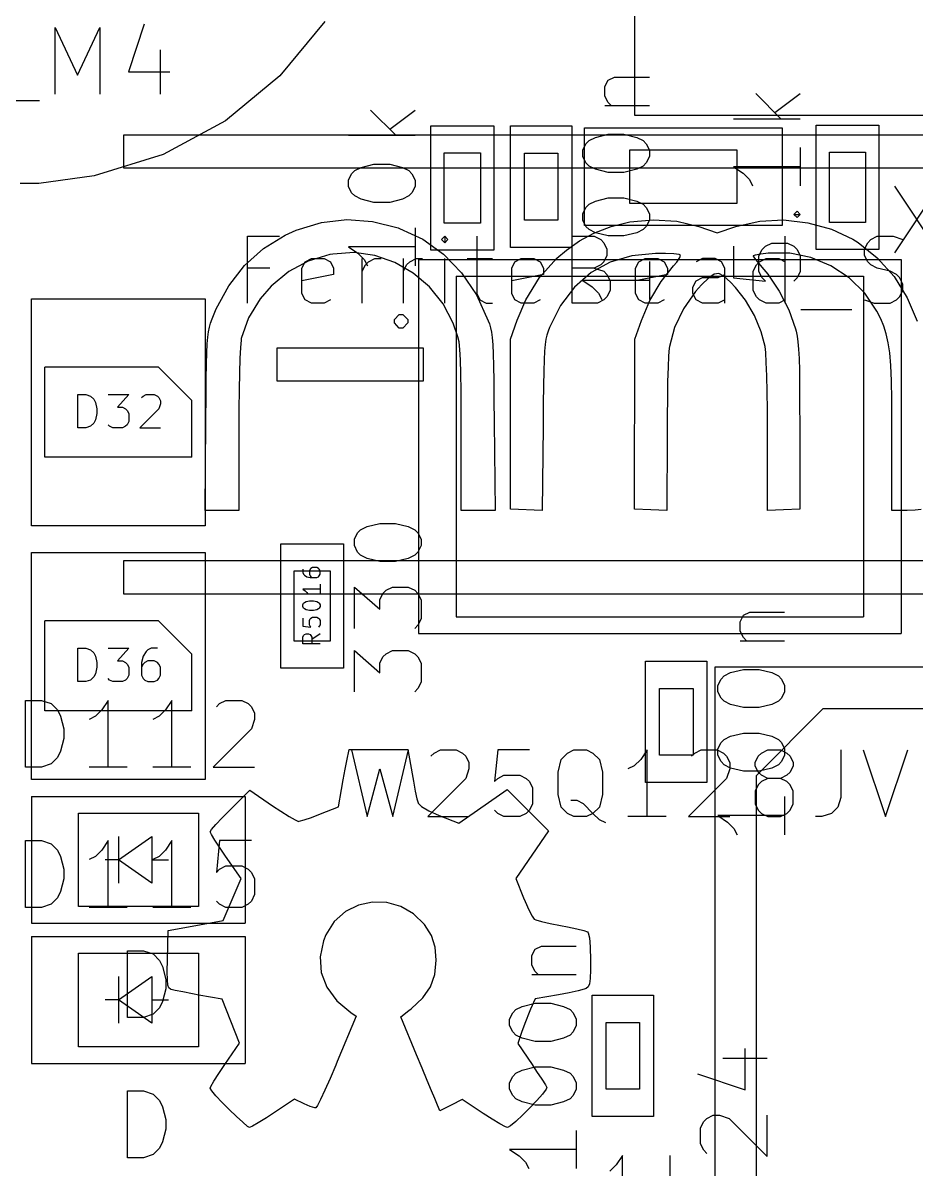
# Model space of a CAD drawing. Extents: x 0 to 141, y 0 to 216.
# Drawn here: x 100.73 to 114.1, y 175.42 to 192.58 of the extents above; entities that cross this region are included whole.
import ezdxf

# ---------------------------------------------------------------- set-up
doc = ezdxf.new("R2010")
doc.units = 0
doc.layers.get('0').update_dxf_attribs({"linetype": 'CONTINUOUS'})

msp = doc.modelspace()

# ---------------------------------------------------------------- linework, layer by layer
at = {"color": 0}
for p, q in [((109.895, 191.196), (109.895, 200.616)), ((105.249, 192.604), (104.578, 191.79)), ((101.213, 191.517), (101.213, 192.516)), ((101.213, 192.516), (101.546, 191.802)), ((101.546, 191.802), (101.88, 192.516)), ((101.88, 192.516), (101.88, 191.517)), ((102.545, 192.564), (102.308, 191.85)), ((102.784, 192.183), (102.784, 191.517)), ((102.308, 191.85), (102.927, 191.85)), ((104.578, 191.79), (103.764, 191.119)), ((109.492, 191.727), (109.587, 191.773)), ((109.587, 191.773), (110.111, 191.773)), ((109.445, 191.631), (109.492, 191.727)), ((109.445, 191.488), (109.445, 191.631)), ((100.212, 191.422), (100.975, 191.422)), ((109.492, 191.393), (109.445, 191.488)), ((109.54, 191.345), (109.492, 191.393)), ((111.705, 191.525), (112.086, 191.145)), ((111.99, 191.24), (112.371, 191.525)), ((105.935, 191.277), (106.316, 190.897)), ((106.221, 190.992), (106.601, 191.277)), ((109.445, 191.345), (110.111, 191.345)), ((103.764, 191.119), (102.829, 190.611)), ((120.534, 191.196), (109.895, 191.196)), ((112.371, 191.145), (111.372, 191.145)), ((112.609, 191.051), (113.549, 191.051)), ((112.609, 189.191), (112.609, 191.051)), ((113.549, 191.051), (113.549, 189.191)), ((102.242, 190.909), (126.818, 190.909)), ((102.242, 190.408), (102.242, 190.909)), ((106.601, 190.897), (105.602, 190.897)), ((106.839, 191.042), (107.779, 191.042)), ((106.839, 189.181), (106.839, 191.042)), ((107.779, 191.042), (107.779, 189.181)), ((108.029, 189.221), (108.029, 191.042)), ((108.029, 191.042), (108.949, 191.042)), ((108.949, 191.042), (108.949, 189.221)), ((109.139, 191.011), (112.099, 191.011)), ((109.139, 189.551), (109.139, 191.011)), ((109.302, 190.869), (109.492, 190.916)), ((109.492, 190.916), (109.73, 190.916)), ((109.73, 190.916), (109.921, 190.869)), ((112.099, 191.011), (112.099, 189.551)), ((109.112, 190.679), (109.159, 190.774)), ((109.159, 190.774), (109.207, 190.821)), ((109.207, 190.821), (109.302, 190.869)), ((109.921, 190.869), (110.016, 190.821)), ((110.016, 190.821), (110.064, 190.774)), ((110.064, 190.774), (110.111, 190.679)), ((112.371, 190.716), (112.371, 190.144)), ((102.829, 190.611), (101.797, 190.292)), ((107.039, 190.637), (107.579, 190.637)), ((107.039, 189.586), (107.039, 190.637)), ((107.579, 190.637), (107.579, 189.586)), ((108.239, 189.63), (108.239, 190.631)), ((108.239, 190.631), (108.738, 190.631)), ((108.738, 190.631), (108.738, 189.63)), ((109.112, 190.584), (109.112, 190.679)), ((109.159, 190.488), (109.112, 190.584)), ((109.819, 190.681), (111.419, 190.681)), ((109.819, 189.881), (109.819, 190.681)), ((110.111, 190.584), (110.064, 190.488)), ((110.111, 190.679), (110.111, 190.584)), ((111.419, 190.681), (111.419, 189.881)), ((112.809, 190.646), (113.349, 190.646)), ((112.809, 189.596), (112.809, 190.646)), ((113.349, 190.646), (113.349, 189.596)), ((126.818, 190.408), (102.242, 190.408)), ((105.649, 190.325), (105.697, 190.373)), ((105.697, 190.373), (105.792, 190.42)), ((105.792, 190.42), (105.982, 190.468)), ((105.982, 190.468), (106.221, 190.468)), ((106.221, 190.468), (106.411, 190.42)), ((106.411, 190.42), (106.506, 190.373)), ((106.506, 190.373), (106.554, 190.325)), ((109.207, 190.441), (109.159, 190.488)), ((109.302, 190.392), (109.207, 190.441)), ((109.492, 190.346), (109.302, 190.392)), ((109.921, 190.392), (109.73, 190.346)), ((110.016, 190.441), (109.921, 190.392)), ((110.064, 190.488), (110.016, 190.441)), ((112.371, 190.431), (111.372, 190.431)), ((111.372, 190.431), (111.514, 190.335)), ((101.797, 190.292), (100.966, 190.179)), ((105.602, 190.23), (105.649, 190.325)), ((105.602, 190.135), (105.602, 190.23)), ((106.554, 190.325), (106.601, 190.23)), ((106.601, 190.23), (106.601, 190.135)), ((109.73, 190.346), (109.492, 190.346)), ((111.514, 190.335), (111.61, 190.24)), ((111.61, 190.24), (111.657, 190.144)), ((100.966, 190.179), (100.689, 190.179)), ((105.649, 190.04), (105.602, 190.135)), ((105.697, 189.992), (105.649, 190.04)), ((106.554, 190.04), (106.506, 189.992)), ((106.601, 190.135), (106.554, 190.04)), ((113.779, 190.139), (114.446, 189.139)), ((114.446, 190.139), (113.779, 189.139)), ((105.792, 189.945), (105.697, 189.992)), ((105.982, 189.896), (105.792, 189.945)), ((106.221, 189.896), (105.982, 189.896)), ((106.411, 189.945), (106.221, 189.896)), ((106.506, 189.992), (106.411, 189.945)), ((109.159, 189.822), (109.207, 189.869)), ((109.207, 189.869), (109.302, 189.917)), ((109.302, 189.917), (109.492, 189.964)), ((109.492, 189.964), (109.73, 189.964)), ((109.73, 189.964), (109.921, 189.917)), ((111.419, 189.881), (109.819, 189.881)), ((109.921, 189.917), (110.016, 189.869)), ((110.016, 189.869), (110.064, 189.822)), ((109.112, 189.726), (109.159, 189.822)), ((109.112, 189.63), (109.112, 189.726)), ((110.064, 189.822), (110.111, 189.726)), ((110.111, 189.726), (110.111, 189.63)), ((112.276, 189.716), (112.324, 189.764)), ((112.324, 189.669), (112.276, 189.716)), ((112.276, 189.716), (112.371, 189.716)), ((112.324, 189.764), (112.371, 189.716)), ((112.371, 189.716), (112.324, 189.669)), ((104.822, 189.48), (105.198, 189.595)), ((105.198, 189.595), (105.58, 189.639)), ((105.58, 189.639), (105.966, 189.611)), ((105.966, 189.611), (106.349, 189.513)), ((106.349, 189.513), (106.367, 189.507)), ((106.367, 189.507), (106.717, 189.344)), ((106.601, 189.516), (106.601, 188.944)), ((107.579, 189.586), (107.039, 189.586)), ((108.738, 189.63), (108.239, 189.63)), ((109.159, 189.536), (109.112, 189.63)), ((112.099, 189.551), (109.139, 189.551)), ((109.207, 189.489), (109.159, 189.536)), ((109.279, 189.435), (109.536, 189.534)), ((109.536, 189.534), (109.817, 189.604)), ((109.817, 189.604), (110.167, 189.636)), ((110.064, 189.536), (110.016, 189.489)), ((110.111, 189.63), (110.064, 189.536)), ((110.167, 189.636), (110.52, 189.614)), ((110.52, 189.614), (110.849, 189.536)), ((110.849, 189.536), (111.126, 189.44)), ((111.126, 189.44), (111.405, 189.536)), ((111.405, 189.536), (111.423, 189.541)), ((111.423, 189.541), (111.763, 189.617)), ((111.763, 189.617), (112.121, 189.633)), ((112.121, 189.633), (112.485, 189.592)), ((112.485, 189.592), (112.837, 189.495)), ((113.349, 189.596), (112.809, 189.596)), ((104.094, 188.389), (104.094, 189.388)), ((104.094, 189.388), (104.571, 189.388)), ((104.333, 189.207), (104.654, 189.405)), ((104.654, 189.405), (104.822, 189.48)), ((106.717, 189.344), (107.028, 189.122)), ((107.047, 189.388), (106.999, 189.341)), ((106.999, 189.341), (107.047, 189.293)), ((107.094, 189.341), (107.047, 189.388)), ((107.047, 189.388), (107.047, 189.293)), ((107.047, 189.293), (107.094, 189.341)), ((107.524, 189.388), (107.524, 188.531)), ((108.952, 188.389), (108.952, 189.388)), ((108.952, 189.388), (109.285, 189.388)), ((109.065, 189.323), (109.279, 189.435)), ((109.302, 189.44), (109.207, 189.489)), ((109.285, 189.388), (109.381, 189.341)), ((109.492, 189.393), (109.302, 189.44)), ((109.381, 189.341), (109.428, 189.293)), ((109.73, 189.393), (109.492, 189.393)), ((109.921, 189.44), (109.73, 189.393)), ((110.016, 189.489), (109.921, 189.44)), ((112.142, 188.389), (112.142, 189.388)), ((112.837, 189.495), (113.159, 189.344)), ((113.159, 189.344), (113.235, 189.297)), ((113.381, 189.293), (113.428, 189.341)), ((113.428, 189.341), (113.524, 189.388)), ((113.524, 189.388), (113.761, 189.388)), ((113.761, 189.388), (113.905, 189.341)), ((104.049, 188.951), (104.333, 189.207)), ((106.601, 189.229), (105.602, 189.229)), ((105.602, 189.229), (105.744, 189.134)), ((107.779, 189.181), (106.839, 189.181)), ((108.949, 189.221), (108.029, 189.221)), ((108.726, 189.059), (108.869, 189.183)), ((108.869, 189.183), (109.065, 189.323)), ((109.428, 189.293), (109.475, 189.198)), ((109.475, 189.198), (109.475, 189.103)), ((111.372, 189.241), (111.372, 188.764)), ((111.752, 189.097), (111.8, 189.192)), ((111.8, 189.192), (111.847, 189.241)), ((111.847, 189.241), (111.942, 189.287)), ((111.942, 189.287), (112.181, 189.287)), ((112.181, 189.287), (112.276, 189.241)), ((112.276, 189.241), (112.324, 189.192)), ((112.324, 189.192), (112.371, 189.097)), ((113.549, 189.191), (112.609, 189.191)), ((113.235, 189.297), (113.524, 189.067)), ((113.333, 189.198), (113.381, 189.293)), ((113.333, 189.103), (113.333, 189.198)), ((105.001, 189.017), (104.71, 188.861)), ((104.904, 188.913), (104.953, 189.008)), ((104.953, 189.008), (105.048, 189.054)), ((105.327, 189.114), (105.001, 189.017)), ((105.048, 189.054), (105.238, 189.054)), ((105.238, 189.054), (105.333, 189.008)), ((105.368, 189.122), (105.327, 189.114)), ((105.333, 189.008), (105.381, 188.913)), ((105.687, 189.144), (105.368, 189.122)), ((106, 189.1), (105.687, 189.144)), ((105.744, 189.134), (105.839, 189.039)), ((105.809, 188.389), (105.809, 189.054)), ((105.839, 189.039), (105.887, 188.944)), ((105.857, 188.959), (105.905, 189.008)), ((105.905, 189.008), (106, 189.054)), ((106.299, 188.996), (106, 189.1)), ((106, 189.054), (106.095, 189.054)), ((106.575, 188.838), (106.299, 188.996)), ((106.429, 188.389), (106.429, 189.054)), ((106.475, 188.959), (106.524, 189.008)), ((106.524, 189.008), (106.619, 189.054)), ((106.619, 189.054), (106.714, 189.054)), ((106.652, 189.041), (106.652, 183.44)), ((106.652, 189.041), (113.881, 189.041)), ((107.028, 189.122), (107.296, 188.842)), ((107.047, 188.389), (107.047, 189.054)), ((107.381, 189.054), (107.761, 189.054)), ((108.048, 188.913), (108.095, 189.008)), ((108.095, 189.008), (108.19, 189.054)), ((108.19, 189.054), (108.381, 189.054)), ((108.381, 189.054), (108.476, 189.008)), ((108.467, 188.771), (108.726, 189.059)), ((108.476, 189.008), (108.523, 188.913)), ((109.525, 189.001), (109.237, 188.845)), ((109.428, 189.008), (109.381, 188.959)), ((109.475, 189.103), (109.428, 189.008)), ((109.85, 189.097), (109.525, 189.001)), ((110.202, 189.132), (109.85, 189.097)), ((109.904, 188.913), (109.952, 189.008)), ((109.952, 189.008), (110.047, 189.054)), ((110.047, 189.054), (110.237, 189.054)), ((110.111, 189.012), (110.111, 188.44)), ((110.353, 189.13), (110.202, 189.132)), ((110.237, 189.054), (110.333, 189.008)), ((110.333, 189.008), (110.381, 188.913)), ((110.477, 189.125), (110.353, 189.13)), ((110.474, 188.947), (110.521, 188.999)), ((110.557, 189.115), (110.477, 189.125)), ((110.521, 188.999), (110.568, 189.069)), ((110.575, 189.108), (110.557, 189.115)), ((110.568, 189.069), (110.575, 189.108)), ((110.905, 189.054), (110.809, 189.008)), ((111.095, 189.054), (110.905, 189.054)), ((111.19, 189.008), (111.095, 189.054)), ((111.238, 188.913), (111.19, 189.008)), ((111.697, 189.107), (111.664, 189.095)), ((111.664, 189.095), (111.664, 189.093)), ((111.664, 189.093), (111.687, 189.059)), ((111.687, 189.059), (111.745, 188.986)), ((111.781, 189.122), (111.697, 189.107)), ((111.713, 188.959), (111.762, 189.008)), ((111.752, 188.859), (111.752, 189.097)), ((111.762, 189.008), (111.857, 189.054)), ((111.888, 189.136), (111.781, 189.122)), ((111.857, 189.054), (112.047, 189.054)), ((112.212, 189.136), (111.888, 189.136)), ((112.047, 189.054), (112.142, 189.008)), ((112.529, 189.069), (112.212, 189.136)), ((112.371, 189.097), (112.371, 188.859)), ((112.83, 188.944), (112.529, 189.069)), ((113.381, 189.008), (113.333, 189.103)), ((113.428, 188.959), (113.381, 189.008)), ((113.524, 189.067), (113.774, 188.787)), ((113.881, 189.041), (113.881, 183.44)), ((103.811, 188.648), (104.049, 188.951)), ((104.428, 188.913), (104.094, 188.913)), ((104.71, 188.861), (104.448, 188.642)), ((104.904, 188.531), (104.904, 188.913)), ((105.381, 188.817), (104.904, 188.722)), ((105.381, 188.913), (105.381, 188.817)), ((105.809, 188.864), (105.857, 188.959)), ((106.429, 188.864), (106.475, 188.959)), ((106.817, 188.63), (106.575, 188.838)), ((107.296, 188.842), (107.519, 188.51)), ((108.048, 188.531), (108.048, 188.913)), ((108.523, 188.817), (108.048, 188.722)), ((108.523, 188.913), (108.523, 188.817)), ((109.285, 188.913), (108.952, 188.913)), ((109.237, 188.845), (108.988, 188.629)), ((109.381, 188.959), (109.285, 188.913)), ((109.285, 188.913), (109.428, 188.864)), ((109.428, 188.864), (109.475, 188.817)), ((109.475, 188.817), (109.524, 188.722)), ((109.904, 188.531), (109.904, 188.913)), ((110.381, 188.817), (109.904, 188.722)), ((110.286, 188.711), (110.474, 188.947)), ((110.381, 188.913), (110.381, 188.817)), ((111.081, 188.821), (111, 188.765)), ((111.151, 188.831), (111.081, 188.821)), ((111.143, 188.769), (111.238, 188.817)), ((111.227, 188.791), (111.151, 188.831)), ((111.238, 188.389), (111.238, 188.913)), ((111.667, 188.864), (111.713, 188.959)), ((111.667, 188.579), (111.667, 188.864)), ((111.745, 188.986), (111.825, 188.892)), ((111.8, 188.764), (111.752, 188.859)), ((111.825, 188.892), (111.883, 188.821)), ((111.883, 188.821), (112.054, 188.568)), ((112.371, 188.859), (112.324, 188.764)), ((113.101, 188.765), (112.83, 188.944)), ((113.524, 188.913), (113.428, 188.959)), ((113.714, 188.864), (113.524, 188.913)), ((113.809, 188.817), (113.714, 188.864)), ((113.856, 188.769), (113.809, 188.817)), ((103.623, 188.303), (103.811, 188.648)), ((107.217, 188.791), (107.217, 183.691)), ((107.217, 188.791), (113.316, 188.791)), ((108.259, 188.436), (108.467, 188.771)), ((110.111, 188.727), (109.112, 188.727)), ((109.112, 188.727), (109.254, 188.631)), ((109.524, 188.722), (109.524, 188.579)), ((110.119, 188.429), (110.286, 188.711)), ((110.761, 188.626), (110.809, 188.722)), ((110.892, 188.66), (110.8, 188.56)), ((110.809, 188.722), (110.905, 188.769)), ((111, 188.765), (110.892, 188.66)), ((110.905, 188.769), (111.143, 188.769)), ((111.326, 188.7), (111.227, 188.791)), ((111.402, 188.622), (111.326, 188.7)), ((111.372, 188.764), (111.847, 188.717)), ((111.847, 188.717), (111.8, 188.764)), ((112.324, 188.764), (112.276, 188.717)), ((113.336, 188.538), (113.101, 188.765)), ((113.316, 188.791), (113.316, 183.691)), ((113.774, 188.787), (113.973, 188.466)), ((113.905, 188.674), (113.856, 188.769)), ((113.905, 188.579), (113.905, 188.674)), ((104.448, 188.642), (104.28, 188.45)), ((104.953, 188.436), (104.904, 188.531)), ((107.021, 188.378), (106.817, 188.63)), ((107.519, 188.51), (107.696, 188.124)), ((107.524, 188.531), (107.571, 188.436)), ((108.095, 188.436), (108.048, 188.531)), ((108.988, 188.629), (108.78, 188.354)), ((109.254, 188.631), (109.35, 188.536)), ((109.35, 188.536), (109.397, 188.44)), ((109.475, 188.484), (109.428, 188.436)), ((109.524, 188.579), (109.475, 188.484)), ((109.952, 188.436), (109.904, 188.531)), ((110.8, 188.56), (110.622, 188.303)), ((110.761, 188.531), (110.761, 188.626)), ((110.809, 188.436), (110.761, 188.531)), ((111.549, 188.433), (111.402, 188.622)), ((111.713, 188.484), (111.667, 188.579)), ((111.762, 188.436), (111.713, 188.484)), ((112.054, 188.568), (112.199, 188.286)), ((113.519, 188.269), (113.336, 188.538)), ((113.809, 188.436), (113.856, 188.484)), ((113.856, 188.484), (113.905, 188.579)), ((100.858, 188.451), (103.459, 188.451)), ((100.858, 185.051), (100.858, 188.451)), ((103.459, 188.451), (103.459, 185.051)), ((103.562, 188.151), (103.623, 188.303)), ((104.28, 188.45), (104.106, 188.166)), ((105.048, 188.389), (104.953, 188.436)), ((105.238, 188.389), (105.048, 188.389)), ((105.333, 188.436), (105.238, 188.389)), ((107.174, 188.088), (107.021, 188.378)), ((107.571, 188.436), (107.666, 188.389)), ((107.666, 188.389), (107.761, 188.389)), ((108.19, 188.389), (108.095, 188.436)), ((108.129, 188.133), (108.259, 188.436)), ((108.381, 188.389), (108.19, 188.389)), ((108.476, 188.436), (108.381, 188.389)), ((108.78, 188.354), (108.617, 188.025)), ((109.334, 188.389), (108.952, 188.389)), ((109.428, 188.436), (109.334, 188.389)), ((110.047, 188.389), (109.952, 188.436)), ((109.991, 188.127), (110.119, 188.429)), ((110.237, 188.389), (110.047, 188.389)), ((110.333, 188.436), (110.237, 188.389)), ((110.622, 188.303), (110.488, 188.022)), ((110.905, 188.389), (110.809, 188.436)), ((111.143, 188.389), (110.905, 188.389)), ((111.238, 188.436), (111.143, 188.389)), ((111.683, 188.203), (111.549, 188.433)), ((111.857, 188.389), (111.762, 188.436)), ((112.047, 188.389), (111.857, 188.389)), ((112.142, 188.436), (112.047, 188.389)), ((113.333, 188.436), (113.476, 188.389)), ((113.476, 188.389), (113.714, 188.389)), ((113.714, 188.389), (113.809, 188.436)), ((113.973, 188.466), (114.119, 188.116)), ((103.54, 188.087), (103.562, 188.151)), ((104.106, 188.166), (103.999, 187.86)), ((106.291, 188.142), (106.365, 188.216)), ((106.291, 188.116), (106.291, 188.142)), ((106.365, 188.216), (106.391, 188.216)), ((106.391, 188.216), (106.416, 188.216)), ((106.416, 188.216), (106.491, 188.142)), ((106.491, 188.142), (106.491, 188.116)), ((108.03, 187.846), (108.129, 188.133)), ((111.786, 187.959), (111.683, 188.203)), ((112.199, 188.286), (112.299, 188.003)), ((112.381, 188.294), (113.143, 188.294)), ((113.576, 188.153), (113.519, 188.269)), ((113.623, 188.043), (113.576, 188.153)), ((103.498, 187.879), (103.509, 187.96)), ((103.509, 187.96), (103.522, 188.026)), ((103.522, 188.026), (103.54, 188.087)), ((106.291, 188.091), (106.291, 188.116)), ((106.365, 188.015), (106.291, 188.091)), ((106.391, 188.015), (106.365, 188.015)), ((106.416, 188.015), (106.391, 188.015)), ((106.491, 188.091), (106.416, 188.015)), ((106.491, 188.116), (106.491, 188.091)), ((107.244, 187.882), (107.174, 188.088)), ((107.696, 188.124), (107.714, 188.076)), ((107.714, 188.076), (107.731, 188.018)), ((107.731, 188.018), (107.745, 187.952)), ((108.593, 187.966), (108.575, 187.909)), ((108.617, 188.025), (108.593, 187.966)), ((109.893, 187.846), (109.991, 188.127)), ((110.488, 188.022), (110.41, 187.736)), ((111.844, 187.738), (111.786, 187.959)), ((112.299, 188.003), (112.308, 187.968)), ((112.308, 187.968), (112.324, 187.894)), ((113.659, 187.927), (113.623, 188.043)), ((103.489, 187.777), (103.498, 187.879)), ((103.995, 187.831), (103.987, 187.723)), ((103.999, 187.86), (103.995, 187.831)), ((107.26, 187.806), (107.244, 187.882)), ((107.271, 187.694), (107.26, 187.806)), ((107.745, 187.952), (107.756, 187.871)), ((107.756, 187.871), (107.764, 187.765)), ((108.029, 186.574), (108.03, 187.846)), ((108.56, 187.846), (108.549, 187.769)), ((108.575, 187.909), (108.56, 187.846)), ((109.89, 185.302), (109.893, 187.846)), ((112.324, 187.894), (112.336, 187.807)), ((112.336, 187.807), (112.346, 187.697)), ((113.688, 187.795), (113.659, 187.927)), ((113.709, 187.641), (113.688, 187.795)), ((103.478, 187.472), (103.482, 187.643)), ((103.482, 187.643), (103.489, 187.777)), ((103.987, 187.723), (103.978, 187.558)), ((104.535, 187.72), (106.721, 187.72)), ((104.535, 187.219), (104.535, 187.72)), ((106.721, 187.72), (106.721, 187.219)), ((107.28, 187.538), (107.271, 187.694)), ((107.764, 187.765), (107.771, 187.627)), ((107.771, 187.627), (107.775, 187.45)), ((108.541, 187.67), (108.534, 187.538)), ((108.549, 187.769), (108.541, 187.67)), ((110.407, 187.712), (110.399, 187.599)), ((110.41, 187.736), (110.407, 187.712)), ((111.853, 187.649), (111.844, 187.738)), ((111.861, 187.499), (111.853, 187.649)), ((112.346, 187.697), (112.353, 187.559)), ((113.724, 187.453), (113.709, 187.641)), ((103.474, 187.255), (103.478, 187.472)), ((103.978, 187.558), (103.973, 187.343)), ((107.286, 187.335), (107.28, 187.538)), ((107.775, 187.45), (107.779, 187.226)), ((108.534, 187.538), (108.53, 187.369)), ((110.399, 187.599), (110.391, 187.43)), ((111.868, 187.297), (111.861, 187.499)), ((112.353, 187.559), (112.357, 187.381)), ((113.734, 187.224), (113.724, 187.453)), ((102.759, 187.431), (101.058, 187.431)), ((101.058, 186.081), (101.058, 187.431)), ((103.259, 186.931), (102.759, 187.431)), ((103.973, 187.343), (103.967, 187.088)), ((107.29, 187.076), (107.286, 187.335)), ((108.53, 187.369), (108.526, 187.153)), ((110.391, 187.43), (110.383, 187.215)), ((111.873, 187.059), (111.868, 187.297)), ((112.357, 187.381), (112.36, 187.158)), ((103.471, 186.983), (103.474, 187.255)), ((106.721, 187.219), (104.535, 187.219)), ((107.779, 187.226), (107.783, 186.945)), ((108.526, 187.153), (108.522, 186.881)), ((110.383, 187.215), (110.38, 186.964)), ((112.36, 187.158), (112.361, 186.88)), ((113.739, 186.946), (113.734, 187.224)), ((101.552, 186.52), (101.552, 187.019)), ((101.552, 187.019), (101.67, 187.019)), ((101.67, 187.019), (101.742, 186.995)), ((101.742, 186.995), (101.79, 186.949)), ((101.79, 186.949), (101.813, 186.901)), ((102.004, 187.019), (102.314, 187.019)), ((102.314, 187.019), (102.147, 186.829)), ((102.504, 186.972), (102.527, 186.995)), ((102.527, 186.995), (102.576, 187.019)), ((102.576, 187.019), (102.694, 187.019)), ((102.694, 187.019), (102.742, 186.995)), ((102.742, 186.995), (102.766, 186.972)), ((102.766, 186.972), (102.789, 186.924)), ((103.259, 186.081), (103.259, 186.931)), ((103.467, 186.648), (103.471, 186.983)), ((103.967, 187.088), (103.963, 186.801)), ((107.293, 186.755), (107.29, 187.076)), ((107.783, 186.945), (107.787, 186.601)), ((110.38, 186.964), (110.375, 186.69)), ((111.877, 186.792), (111.873, 187.059)), ((113.742, 186.609), (113.739, 186.946)), ((101.813, 186.901), (101.837, 186.805)), ((101.837, 186.805), (101.837, 186.734)), ((102.147, 186.829), (102.219, 186.829)), ((102.219, 186.829), (102.266, 186.805)), ((102.266, 186.805), (102.29, 186.782)), ((102.29, 186.782), (102.314, 186.734)), ((102.766, 186.805), (102.481, 186.52)), ((102.789, 186.877), (102.766, 186.805)), ((102.789, 186.924), (102.789, 186.877)), ((103.963, 186.801), (103.963, 186.494)), ((108.522, 186.881), (108.519, 186.545)), ((111.879, 186.507), (111.877, 186.792)), ((112.361, 186.88), (112.363, 186.538)), ((101.79, 186.591), (101.742, 186.544)), ((101.813, 186.639), (101.79, 186.591)), ((101.837, 186.734), (101.813, 186.639)), ((102.314, 186.615), (102.29, 186.567)), ((102.314, 186.734), (102.314, 186.615)), ((103.456, 185.284), (103.467, 186.601)), ((103.467, 186.601), (103.467, 186.648)), ((107.293, 186.494), (107.293, 186.755)), ((107.787, 186.601), (107.8, 185.284)), ((110.375, 186.69), (110.375, 186.402)), ((113.742, 185.284), (113.742, 186.609)), ((101.67, 186.52), (101.552, 186.52)), ((101.742, 186.544), (101.67, 186.52)), ((102.027, 186.544), (102.004, 186.567)), ((102.076, 186.52), (102.027, 186.544)), ((102.219, 186.52), (102.076, 186.52)), ((102.266, 186.544), (102.219, 186.52)), ((102.29, 186.567), (102.266, 186.544)), ((102.481, 186.52), (102.789, 186.52)), ((103.963, 186.494), (103.962, 185.284)), ((107.294, 185.284), (107.293, 186.494)), ((108.029, 185.302), (108.029, 186.574)), ((108.519, 186.545), (108.507, 185.281)), ((111.879, 185.281), (111.879, 186.507)), ((112.363, 186.538), (112.363, 185.302)), ((110.375, 186.402), (110.374, 185.281)), ((103.259, 186.081), (101.058, 186.081)), ((103.962, 185.284), (103.456, 185.284)), ((107.8, 185.284), (107.294, 185.284)), ((108.507, 185.281), (108.029, 185.302)), ((110.133, 185.292), (109.89, 185.302)), ((110.374, 185.281), (110.133, 185.292)), ((112.121, 185.292), (111.879, 185.281)), ((112.363, 185.302), (112.121, 185.292)), ((113.969, 185.284), (113.742, 185.284)), ((114.09, 185.288), (113.969, 185.284)), ((114.181, 185.297), (114.09, 185.288)), ((103.459, 185.051), (100.858, 185.051)), ((105.786, 184.993), (105.882, 185.041)), ((105.882, 185.041), (106.072, 185.088)), ((106.072, 185.088), (106.31, 185.088)), ((106.31, 185.088), (106.5, 185.041)), ((106.5, 185.041), (106.597, 184.993)), ((105.692, 184.851), (105.739, 184.947)), ((105.739, 184.947), (105.786, 184.993)), ((106.597, 184.993), (106.644, 184.947)), ((106.644, 184.947), (106.692, 184.851)), ((104.589, 182.921), (104.589, 184.781)), ((104.589, 184.781), (105.529, 184.781)), ((105.529, 184.781), (105.529, 182.921)), ((105.692, 184.756), (105.692, 184.851)), ((105.739, 184.66), (105.692, 184.756)), ((106.692, 184.756), (106.644, 184.66)), ((106.692, 184.851), (106.692, 184.756)), ((100.858, 184.652), (103.459, 184.652)), ((100.858, 181.251), (100.858, 184.652)), ((102.242, 184.532), (126.818, 184.532)), ((102.242, 184.03), (102.242, 184.532)), ((103.459, 184.652), (103.459, 181.251)), ((105.786, 184.613), (105.739, 184.66)), ((105.882, 184.565), (105.786, 184.613)), ((106.072, 184.518), (105.882, 184.565)), ((106.5, 184.565), (106.31, 184.518)), ((106.597, 184.613), (106.5, 184.565)), ((106.644, 184.66), (106.597, 184.613)), ((104.789, 183.326), (104.789, 184.376)), ((104.789, 184.376), (105.329, 184.376)), ((104.92, 184.402), (104.92, 184.352)), ((105.03, 184.402), (105.018, 184.378)), ((105.018, 184.378), (105.018, 184.328)), ((105.042, 184.415), (105.03, 184.402)), ((105.067, 184.427), (105.042, 184.415)), ((105.129, 184.427), (105.067, 184.427)), ((105.154, 184.415), (105.129, 184.427)), ((105.166, 184.402), (105.154, 184.415)), ((105.179, 184.378), (105.166, 184.402)), ((105.179, 184.328), (105.179, 184.378)), ((105.329, 184.376), (105.329, 183.326)), ((106.31, 184.518), (106.072, 184.518)), ((104.92, 184.352), (104.932, 184.328)), ((104.932, 184.328), (104.943, 184.315)), ((104.943, 184.315), (104.98, 184.29)), ((104.98, 184.29), (105.03, 184.278)), ((105.018, 184.328), (105.03, 184.303)), ((105.03, 184.303), (105.042, 184.29)), ((105.03, 184.278), (105.129, 184.278)), ((105.042, 184.29), (105.067, 184.278)), ((105.129, 184.278), (105.154, 184.29)), ((105.154, 184.29), (105.166, 184.303)), ((105.166, 184.303), (105.179, 184.328)), ((126.818, 184.03), (102.242, 184.03)), ((105.179, 184.104), (104.92, 184.104)), ((104.92, 184.104), (104.956, 184.08)), ((104.956, 184.08), (104.98, 184.055)), ((104.98, 184.055), (104.993, 184.03)), ((105.179, 184.179), (105.179, 184.03)), ((105.692, 183.517), (105.692, 184.136)), ((105.692, 184.136), (106.072, 183.803)), ((106.072, 183.946), (106.12, 184.041)), ((106.12, 184.041), (106.168, 184.089)), ((106.168, 184.089), (106.263, 184.136)), ((106.263, 184.136), (106.5, 184.136)), ((106.5, 184.136), (106.597, 184.089)), ((106.597, 184.089), (106.644, 184.041)), ((106.644, 184.041), (106.692, 183.946)), ((104.92, 183.87), (104.932, 183.894)), ((104.92, 183.846), (104.92, 183.87)), ((104.932, 183.82), (104.92, 183.846)), ((104.932, 183.894), (104.943, 183.906)), ((104.943, 183.906), (104.968, 183.919)), ((104.968, 183.919), (105.018, 183.931)), ((105.018, 183.931), (105.079, 183.931)), ((105.079, 183.931), (105.129, 183.919)), ((105.129, 183.919), (105.154, 183.906)), ((105.154, 183.906), (105.166, 183.894)), ((105.166, 183.894), (105.179, 183.87)), ((105.179, 183.846), (105.166, 183.82)), ((105.179, 183.87), (105.179, 183.846)), ((106.072, 183.803), (106.072, 183.946)), ((106.692, 183.946), (106.692, 183.661)), ((104.92, 183.672), (104.92, 183.548)), ((104.943, 183.808), (104.932, 183.82)), ((104.968, 183.796), (104.943, 183.808)), ((105.018, 183.783), (104.968, 183.796)), ((105.079, 183.783), (105.018, 183.783)), ((105.03, 183.659), (105.042, 183.672)), ((105.042, 183.672), (105.067, 183.684)), ((105.067, 183.684), (105.129, 183.684)), ((105.129, 183.796), (105.079, 183.783)), ((105.154, 183.808), (105.129, 183.796)), ((105.129, 183.684), (105.154, 183.672)), ((105.166, 183.82), (105.154, 183.808)), ((105.154, 183.672), (105.166, 183.659)), ((107.217, 183.691), (113.316, 183.691)), ((111.47, 183.615), (111.518, 183.712)), ((111.518, 183.712), (111.613, 183.759)), ((111.613, 183.759), (112.136, 183.759)), ((102.759, 183.63), (101.058, 183.63)), ((101.058, 182.281), (101.058, 183.63)), ((103.259, 183.132), (102.759, 183.63)), ((104.92, 183.548), (105.042, 183.535)), ((105.018, 183.635), (105.03, 183.659)), ((105.018, 183.572), (105.018, 183.635)), ((105.03, 183.548), (105.018, 183.572)), ((105.042, 183.535), (105.03, 183.548)), ((105.166, 183.548), (105.154, 183.535)), ((105.166, 183.659), (105.179, 183.635)), ((105.179, 183.572), (105.166, 183.548)), ((105.179, 183.635), (105.179, 183.572)), ((106.644, 183.566), (106.597, 183.517)), ((106.692, 183.661), (106.644, 183.566)), ((111.47, 183.473), (111.47, 183.615)), ((105.329, 183.326), (104.789, 183.326)), ((104.92, 183.387), (104.932, 183.411)), ((104.92, 183.287), (104.92, 183.387)), ((104.932, 183.411), (104.943, 183.424)), ((104.943, 183.424), (104.968, 183.436)), ((104.968, 183.436), (105.005, 183.436)), ((105.005, 183.436), (105.03, 183.424)), ((105.03, 183.424), (105.042, 183.411)), ((105.042, 183.411), (105.055, 183.387)), ((105.179, 183.436), (105.055, 183.349)), ((105.055, 183.387), (105.055, 183.287)), ((106.652, 183.44), (113.881, 183.44)), ((111.518, 183.378), (111.47, 183.473)), ((111.47, 183.33), (112.136, 183.33)), ((111.565, 183.33), (111.518, 183.378)), ((101.552, 182.719), (101.552, 183.22)), ((101.552, 183.22), (101.67, 183.22)), ((101.67, 183.22), (101.742, 183.196)), ((101.742, 183.196), (101.79, 183.148)), ((102.004, 183.22), (102.314, 183.22)), ((102.314, 183.22), (102.147, 183.03)), ((102.576, 183.172), (102.527, 183.1)), ((102.599, 183.196), (102.576, 183.172)), ((102.647, 183.22), (102.599, 183.196)), ((102.742, 183.22), (102.647, 183.22)), ((105.179, 183.287), (104.92, 183.287)), ((105.692, 182.565), (105.692, 183.184)), ((105.692, 183.184), (106.072, 182.85)), ((106.168, 183.137), (106.263, 183.184)), ((106.263, 183.184), (106.5, 183.184)), ((106.5, 183.184), (106.597, 183.137)), ((101.79, 183.148), (101.813, 183.1)), ((101.813, 183.1), (101.837, 183.005)), ((101.837, 183.005), (101.837, 182.935)), ((102.147, 183.03), (102.219, 183.03)), ((102.219, 183.03), (102.266, 183.005)), ((102.266, 183.005), (102.29, 182.982)), ((102.29, 182.982), (102.314, 182.935)), ((102.527, 183.1), (102.504, 183.005)), ((102.504, 183.005), (102.504, 182.815)), ((102.527, 182.982), (102.504, 182.935)), ((102.552, 183.005), (102.527, 182.982)), ((102.599, 183.03), (102.552, 183.005)), ((102.694, 183.03), (102.599, 183.03)), ((102.742, 183.005), (102.694, 183.03)), ((102.766, 182.982), (102.742, 183.005)), ((102.789, 182.935), (102.766, 182.982)), ((103.259, 182.281), (103.259, 183.132)), ((106.072, 182.994), (106.12, 183.089)), ((106.072, 182.85), (106.072, 182.994)), ((106.12, 183.089), (106.168, 183.137)), ((106.597, 183.137), (106.644, 183.089)), ((106.644, 183.089), (106.692, 182.994)), ((106.692, 182.994), (106.692, 182.709)), ((110.054, 181.206), (110.054, 183.026)), ((110.054, 183.026), (110.973, 183.026)), ((110.973, 183.026), (110.973, 181.206)), ((101.813, 182.838), (101.79, 182.791)), ((101.837, 182.935), (101.813, 182.838)), ((102.314, 182.815), (102.29, 182.768)), ((102.314, 182.935), (102.314, 182.815)), ((102.504, 182.815), (102.527, 182.768)), ((102.766, 182.768), (102.789, 182.815)), ((102.789, 182.815), (102.789, 182.935)), ((105.529, 182.921), (104.589, 182.921)), ((111.093, 182.936), (111.093, 174.697)), ((119.334, 182.936), (111.093, 182.936)), ((111.231, 182.806), (111.327, 182.855)), ((111.327, 182.855), (111.518, 182.902)), ((111.518, 182.902), (111.755, 182.902)), ((111.755, 182.902), (111.946, 182.855)), ((111.946, 182.855), (112.042, 182.806)), ((101.67, 182.719), (101.552, 182.719)), ((101.742, 182.743), (101.67, 182.719)), ((101.79, 182.791), (101.742, 182.743)), ((102.027, 182.743), (102.004, 182.768)), ((102.076, 182.719), (102.027, 182.743)), ((102.219, 182.719), (102.076, 182.719)), ((102.266, 182.743), (102.219, 182.719)), ((102.29, 182.768), (102.266, 182.743)), ((102.527, 182.768), (102.552, 182.743)), ((102.552, 182.743), (102.599, 182.719)), ((102.599, 182.719), (102.694, 182.719)), ((102.694, 182.719), (102.742, 182.743)), ((102.742, 182.743), (102.766, 182.768)), ((106.692, 182.709), (106.644, 182.614)), ((111.136, 182.663), (111.184, 182.758)), ((111.136, 182.568), (111.136, 182.663)), ((111.184, 182.758), (111.231, 182.806)), ((112.042, 182.806), (112.088, 182.758)), ((112.088, 182.758), (112.136, 182.663)), ((112.136, 182.663), (112.136, 182.568)), ((106.644, 182.614), (106.597, 182.565)), ((110.264, 181.616), (110.264, 182.616)), ((110.264, 182.616), (110.764, 182.616)), ((110.764, 182.616), (110.764, 181.616)), ((111.184, 182.473), (111.136, 182.568)), ((111.231, 182.426), (111.184, 182.473)), ((112.088, 182.473), (112.042, 182.426)), ((112.136, 182.568), (112.088, 182.473)), ((100.768, 181.438), (100.768, 182.438)), ((100.768, 182.438), (101.006, 182.438)), ((101.006, 182.438), (101.15, 182.39)), ((101.15, 182.39), (101.244, 182.295)), ((101.244, 182.295), (101.293, 182.2)), ((101.912, 182.295), (101.816, 182.2)), ((102.006, 182.438), (101.912, 182.295)), ((102.006, 181.438), (102.006, 182.438)), ((102.864, 182.295), (102.769, 182.2)), ((102.959, 182.438), (102.864, 182.295)), ((102.959, 181.438), (102.959, 182.438)), ((103.626, 182.343), (103.673, 182.39)), ((103.673, 182.39), (103.768, 182.438)), ((103.768, 182.438), (104.006, 182.438)), ((104.006, 182.438), (104.101, 182.39)), ((104.101, 182.39), (104.15, 182.343)), ((104.15, 182.343), (104.196, 182.248)), ((111.327, 182.378), (111.231, 182.426)), ((111.518, 182.33), (111.327, 182.378)), ((111.755, 182.33), (111.518, 182.33)), ((111.713, 181.315), (112.714, 182.316)), ((111.946, 182.378), (111.755, 182.33)), ((112.042, 182.426), (111.946, 182.378)), ((112.714, 182.316), (118.714, 182.316)), ((103.259, 182.281), (101.058, 182.281)), ((101.293, 182.2), (101.34, 182.01)), ((101.816, 182.2), (101.721, 182.153)), ((102.769, 182.2), (102.674, 182.153)), ((104.196, 182.153), (104.15, 182.01)), ((104.196, 182.248), (104.196, 182.153)), ((101.34, 182.01), (101.34, 181.866)), ((104.15, 182.01), (103.577, 181.438)), ((101.34, 181.866), (101.293, 181.676)), ((111.136, 181.711), (111.184, 181.806)), ((111.184, 181.806), (111.231, 181.854)), ((111.231, 181.854), (111.327, 181.901)), ((111.327, 181.901), (111.518, 181.949)), ((111.518, 181.949), (111.755, 181.949)), ((111.755, 181.949), (111.946, 181.901)), ((111.946, 181.901), (112.042, 181.854)), ((112.042, 181.854), (112.088, 181.806)), ((112.088, 181.806), (112.136, 181.711)), ((101.293, 181.676), (101.244, 181.581)), ((105.581, 181.532), (105.616, 181.703)), ((105.616, 181.703), (106.493, 181.703)), ((105.647, 181.699), (105.886, 180.698)), ((106.266, 180.698), (106.504, 181.699)), ((106.493, 181.703), (106.557, 181.336)), ((106.838, 181.603), (106.885, 181.65)), ((106.885, 181.65), (106.98, 181.699)), ((106.98, 181.699), (107.218, 181.699)), ((107.218, 181.699), (107.313, 181.65)), ((107.313, 181.65), (107.362, 181.603)), ((107.839, 181.699), (107.79, 181.222)), ((108.314, 181.699), (107.839, 181.699)), ((108.791, 181.555), (108.886, 181.65)), ((108.886, 181.65), (108.981, 181.699)), ((108.981, 181.699), (109.171, 181.699)), ((109.171, 181.699), (109.266, 181.65)), ((109.266, 181.65), (109.361, 181.555)), ((110.076, 181.699), (109.98, 181.555)), ((110.076, 180.698), (110.076, 181.699)), ((110.764, 181.616), (110.264, 181.616)), ((110.742, 181.603), (110.79, 181.65)), ((110.79, 181.65), (110.885, 181.699)), ((110.885, 181.699), (111.124, 181.699)), ((111.124, 181.699), (111.219, 181.65)), ((111.136, 181.616), (111.136, 181.711)), ((111.184, 181.521), (111.136, 181.616)), ((111.219, 181.65), (111.267, 181.603)), ((111.742, 181.603), (111.791, 181.65)), ((111.791, 181.65), (111.886, 181.699)), ((111.886, 181.699), (112.076, 181.699)), ((112.076, 181.699), (112.171, 181.65)), ((112.136, 181.616), (112.088, 181.521)), ((112.136, 181.711), (112.136, 181.616)), ((112.171, 181.65), (112.219, 181.603)), ((112.98, 181.699), (112.98, 180.985)), ((113.313, 181.699), (113.647, 180.698)), ((113.647, 180.698), (113.98, 181.699)), ((101.006, 181.438), (100.768, 181.438)), ((101.15, 181.486), (101.006, 181.438)), ((101.244, 181.581), (101.15, 181.486)), ((102.292, 181.438), (101.721, 181.438)), ((103.244, 181.438), (102.674, 181.438)), ((103.577, 181.438), (104.196, 181.438)), ((105.556, 181.406), (105.581, 181.532)), ((107.362, 181.603), (107.408, 181.508)), ((107.408, 181.508), (107.408, 181.413)), ((108.742, 181.365), (108.791, 181.555)), ((109.361, 181.555), (109.409, 181.365)), ((109.885, 181.46), (109.79, 181.413)), ((109.98, 181.555), (109.885, 181.46)), ((111.231, 181.472), (111.184, 181.521)), ((111.327, 181.425), (111.231, 181.472)), ((111.267, 181.603), (111.314, 181.508)), ((111.314, 181.508), (111.314, 181.413)), ((111.694, 181.508), (111.742, 181.603)), ((111.694, 181.46), (111.694, 181.508)), ((111.742, 181.365), (111.694, 181.46)), ((112.042, 181.472), (111.946, 181.425)), ((112.088, 181.521), (112.042, 181.472)), ((112.219, 181.603), (112.266, 181.508)), ((112.266, 181.46), (112.219, 181.365)), ((112.266, 181.508), (112.266, 181.46)), ((105.526, 181.247), (105.556, 181.406)), ((105.886, 180.698), (106.076, 181.413)), ((106.076, 181.413), (106.266, 180.698)), ((106.557, 181.336), (106.576, 181.227)), ((107.362, 181.27), (106.79, 180.698)), ((107.408, 181.413), (107.362, 181.27)), ((107.79, 181.222), (107.839, 181.27)), ((107.839, 181.27), (107.933, 181.317)), ((107.933, 181.317), (108.17, 181.317)), ((108.17, 181.317), (108.267, 181.27)), ((108.267, 181.27), (108.314, 181.222)), ((108.742, 181.031), (108.742, 181.365)), ((109.409, 181.365), (109.409, 181.031)), ((111.267, 181.27), (110.695, 180.698)), ((111.314, 181.413), (111.267, 181.27)), ((111.518, 181.378), (111.327, 181.425)), ((111.755, 181.378), (111.518, 181.378)), ((111.713, 175.315), (111.713, 181.315)), ((111.791, 181.317), (111.742, 181.365)), ((111.946, 181.425), (111.755, 181.378)), ((111.886, 181.27), (111.791, 181.317)), ((111.886, 181.27), (111.791, 181.222)), ((112.076, 181.27), (111.886, 181.27)), ((112.171, 181.317), (112.076, 181.27)), ((112.171, 181.222), (112.076, 181.27)), ((112.219, 181.365), (112.171, 181.317)), ((103.459, 181.251), (100.858, 181.251)), ((103.83, 180.799), (104.126, 181.095)), ((104.126, 181.095), (104.465, 180.861)), ((105.456, 180.846), (105.5, 181.103)), ((105.5, 181.103), (105.526, 181.247)), ((106.576, 181.227), (106.605, 181.08)), ((107.255, 180.598), (107.983, 181.102)), ((107.983, 181.102), (108.29, 180.793)), ((108.314, 181.222), (108.362, 181.127)), ((108.362, 181.127), (108.362, 180.888)), ((110.973, 181.206), (110.054, 181.206)), ((111.742, 181.175), (111.694, 181.08)), ((111.791, 181.222), (111.742, 181.175)), ((112.219, 181.175), (112.171, 181.222)), ((112.266, 181.08), (112.219, 181.175)), ((100.858, 181.001), (100.858, 179.101)), ((100.858, 181.001), (104.059, 181.001)), ((104.059, 181.001), (104.059, 179.101)), ((106.605, 181.08), (106.63, 180.964)), ((106.63, 180.964), (106.646, 180.902)), ((108.791, 180.841), (108.742, 181.031)), ((109.028, 180.937), (108.932, 180.937)), ((109.124, 180.888), (109.028, 180.937)), ((109.409, 181.031), (109.361, 180.841)), ((111.694, 181.08), (111.694, 180.888)), ((112.136, 180.997), (112.136, 180.425)), ((112.266, 180.888), (112.266, 181.08)), ((112.98, 180.985), (112.933, 180.841)), ((101.559, 180.75), (103.358, 180.75)), ((101.559, 179.35), (101.559, 180.75)), ((103.358, 180.75), (103.358, 179.35)), ((103.712, 180.68), (103.83, 180.799)), ((104.465, 180.861), (104.59, 180.778)), ((104.59, 180.778), (104.714, 180.699)), ((105.183, 180.737), (105.456, 180.846)), ((106.646, 180.902), (106.646, 180.901)), ((106.646, 180.901), (106.696, 180.851)), ((106.696, 180.851), (106.805, 180.786)), ((106.805, 180.786), (106.963, 180.716)), ((107.839, 180.746), (107.79, 180.793)), ((108.314, 180.793), (108.267, 180.746)), ((108.29, 180.793), (108.599, 180.486)), ((108.362, 180.888), (108.314, 180.793)), ((108.886, 180.746), (108.791, 180.841)), ((109.266, 180.746), (109.124, 180.888)), ((109.361, 180.841), (109.266, 180.746)), ((111.694, 180.888), (111.742, 180.793)), ((111.742, 180.793), (111.791, 180.746)), ((112.171, 180.746), (112.219, 180.793)), ((112.219, 180.793), (112.266, 180.888)), ((112.933, 180.841), (112.838, 180.746)), ((103.554, 180.505), (103.618, 180.578)), ((103.618, 180.578), (103.712, 180.68)), ((104.714, 180.699), (104.808, 180.647)), ((104.808, 180.647), (104.858, 180.626)), ((104.858, 180.626), (104.867, 180.628)), ((104.867, 180.628), (104.938, 180.647)), ((104.938, 180.647), (105.049, 180.686)), ((105.049, 180.686), (105.183, 180.737)), ((106.79, 180.698), (107.408, 180.698)), ((106.963, 180.716), (107.255, 180.598)), ((107.933, 180.698), (107.839, 180.746)), ((108.17, 180.698), (107.933, 180.698)), ((108.267, 180.746), (108.17, 180.698)), ((108.981, 180.698), (108.886, 180.746)), ((109.171, 180.698), (108.981, 180.698)), ((109.266, 180.746), (109.171, 180.698)), ((109.361, 180.651), (109.266, 180.746)), ((109.456, 180.603), (109.361, 180.651)), ((110.362, 180.698), (109.79, 180.698)), ((110.695, 180.698), (111.314, 180.698)), ((112.136, 180.712), (111.136, 180.712)), ((111.136, 180.712), (111.28, 180.615)), ((111.28, 180.615), (111.374, 180.52)), ((111.791, 180.746), (111.886, 180.698)), ((111.886, 180.698), (112.076, 180.698)), ((112.076, 180.698), (112.171, 180.746)), ((112.695, 180.698), (112.6, 180.698)), ((112.838, 180.746), (112.695, 180.698)), ((103.532, 180.472), (103.554, 180.505)), ((103.551, 180.431), (103.532, 180.472)), ((103.604, 180.345), (103.551, 180.431)), ((108.599, 180.486), (108.108, 179.769)), ((111.374, 180.52), (111.423, 180.425)), ((100.768, 179.338), (100.768, 180.338)), ((100.768, 180.338), (101.006, 180.338)), ((101.006, 180.338), (101.15, 180.29)), ((101.15, 180.29), (101.244, 180.195)), ((102.006, 180.338), (101.912, 180.195)), ((102.006, 179.338), (102.006, 180.338)), ((102.16, 180.4), (102.16, 179.7)), ((102.16, 180.05), (102.658, 180.4)), ((102.658, 180.4), (102.658, 179.7)), ((102.959, 180.338), (102.864, 180.195)), ((102.959, 179.338), (102.959, 180.338)), ((103.681, 180.227), (103.604, 180.345)), ((103.673, 180.338), (103.626, 179.862)), ((104.15, 180.338), (103.673, 180.338)), ((101.244, 180.195), (101.293, 180.1)), ((101.293, 180.1), (101.34, 179.91)), ((101.816, 180.1), (101.721, 180.053)), ((101.912, 180.195), (101.816, 180.1)), ((102.769, 180.1), (102.674, 180.053)), ((102.864, 180.195), (102.769, 180.1)), ((103.764, 180.104), (103.681, 180.227)), ((103.996, 179.769), (103.764, 180.104)), ((101.34, 179.91), (101.34, 179.766)), ((102.16, 180.05), (101.958, 180.05)), ((102.658, 179.7), (102.16, 180.05)), ((102.658, 180.05), (102.909, 180.05)), ((103.626, 179.862), (103.673, 179.91)), ((103.673, 179.91), (103.768, 179.958)), ((103.768, 179.958), (104.006, 179.958)), ((104.006, 179.958), (104.101, 179.91)), ((104.101, 179.91), (104.15, 179.862)), ((101.34, 179.766), (101.293, 179.576)), ((103.726, 179.144), (103.996, 179.769)), ((104.15, 179.862), (104.196, 179.766)), ((104.196, 179.766), (104.196, 179.529)), ((108.108, 179.769), (108.227, 179.48)), ((101.293, 179.576), (101.244, 179.481)), ((101.15, 179.386), (101.006, 179.338)), ((101.244, 179.481), (101.15, 179.386)), ((103.673, 179.386), (103.626, 179.433)), ((103.768, 179.338), (103.673, 179.386)), ((104.101, 179.386), (104.006, 179.338)), ((104.15, 179.433), (104.101, 179.386)), ((104.196, 179.529), (104.15, 179.433)), ((105.963, 179.416), (105.753, 179.371)), ((106.179, 179.411), (105.963, 179.416)), ((106.389, 179.353), (106.179, 179.411)), ((108.227, 179.48), (108.251, 179.427)), ((108.251, 179.427), (108.307, 179.301)), ((101.006, 179.338), (100.768, 179.338)), ((103.358, 179.35), (101.559, 179.35)), ((102.292, 179.338), (101.721, 179.338)), ((103.244, 179.338), (102.674, 179.338)), ((104.006, 179.338), (103.768, 179.338)), ((105.559, 179.275), (105.392, 179.127)), ((105.753, 179.371), (105.559, 179.275)), ((106.58, 179.244), (106.389, 179.353)), ((106.744, 179.084), (106.58, 179.244)), ((108.307, 179.301), (108.354, 179.205)), ((108.354, 179.205), (108.384, 179.161)), ((100.858, 179.101), (104.059, 179.101)), ((102.905, 178.993), (103.316, 179.069)), ((103.316, 179.069), (103.726, 179.144)), ((105.392, 179.127), (105.264, 178.927)), ((106.849, 178.919), (106.744, 179.084)), ((108.384, 179.161), (108.41, 179.15)), ((108.41, 179.15), (108.497, 179.126)), ((108.497, 179.126), (108.625, 179.098)), ((108.625, 179.098), (108.781, 179.068)), ((108.781, 179.068), (108.883, 179.048)), ((108.883, 179.048), (109.025, 179.018)), ((100.858, 178.901), (100.858, 177.001)), ((100.858, 178.901), (104.059, 178.901)), ((102.895, 178.559), (102.905, 178.993)), ((104.059, 178.901), (104.059, 177.001)), ((105.264, 178.927), (105.228, 178.839)), ((106.901, 178.741), (106.849, 178.919)), ((109.025, 179.018), (109.131, 178.991)), ((109.131, 178.991), (109.183, 178.97)), ((109.183, 178.97), (109.193, 178.957)), ((109.193, 178.957), (109.214, 178.884)), ((109.214, 178.884), (109.225, 178.748)), ((102.297, 177.689), (102.297, 178.689)), ((102.297, 178.689), (102.534, 178.689)), ((102.534, 178.689), (102.678, 178.641)), ((105.228, 178.839), (105.179, 178.599)), ((106.915, 178.55), (106.901, 178.741)), ((108.35, 178.616), (108.398, 178.711)), ((108.398, 178.711), (108.493, 178.759)), ((108.493, 178.759), (109.016, 178.759)), ((109.225, 178.748), (109.227, 178.545)), ((101.559, 178.652), (103.358, 178.652)), ((101.559, 177.251), (101.559, 178.652)), ((102.678, 178.641), (102.773, 178.545)), ((102.773, 178.545), (102.821, 178.451)), ((102.891, 178.375), (102.895, 178.559)), ((103.358, 178.652), (103.358, 177.251)), ((105.179, 178.599), (105.197, 178.365)), ((106.896, 178.332), (106.915, 178.55)), ((108.35, 178.472), (108.35, 178.616)), ((109.227, 178.545), (109.227, 178.402)), ((102.821, 178.451), (102.868, 178.26)), ((102.893, 178.251), (102.891, 178.375)), ((105.197, 178.365), (105.281, 178.142)), ((108.398, 178.377), (108.35, 178.472)), ((108.445, 178.331), (108.398, 178.377)), ((109.227, 178.402), (109.222, 178.274)), ((102.16, 178.302), (102.16, 177.602)), ((102.16, 177.952), (102.658, 178.302)), ((102.658, 178.302), (102.658, 177.602)), ((102.868, 178.26), (102.868, 178.117)), ((102.9, 178.174), (102.893, 178.251)), ((102.915, 178.131), (102.9, 178.174)), ((106.834, 178.149), (106.896, 178.332)), ((108.35, 178.331), (109.016, 178.331)), ((109.212, 178.194), (109.193, 178.149)), ((109.222, 178.274), (109.212, 178.194)), ((102.868, 178.117), (102.821, 177.927)), ((102.937, 178.112), (102.915, 178.131)), ((102.949, 178.107), (102.937, 178.112)), ((103.01, 178.094), (102.949, 178.107)), ((103.123, 178.072), (103.01, 178.094)), ((103.269, 178.044), (103.123, 178.072)), ((103.361, 178.026), (103.269, 178.044)), ((103.71, 177.963), (103.361, 178.026)), ((105.281, 178.142), (105.428, 177.938)), ((106.718, 177.983), (106.834, 178.149)), ((108.751, 178.029), (108.398, 177.967)), ((108.908, 178.059), (108.751, 178.029)), ((109.043, 178.089), (108.908, 178.059)), ((109.136, 178.114), (109.043, 178.089)), ((109.165, 178.125), (109.136, 178.114)), ((109.193, 178.149), (109.165, 178.125)), ((109.254, 178.026), (110.174, 178.026)), ((109.254, 176.205), (109.254, 178.026)), ((110.174, 178.026), (110.174, 176.205)), ((102.16, 177.952), (101.958, 177.952)), ((102.658, 177.602), (102.16, 177.952)), ((102.658, 177.952), (102.909, 177.952)), ((102.773, 177.832), (102.678, 177.737)), ((102.821, 177.927), (102.773, 177.832)), ((103.841, 177.633), (103.71, 177.963)), ((105.428, 177.938), (105.639, 177.762)), ((106.543, 177.819), (106.718, 177.983)), ((108.111, 177.807), (108.206, 177.854)), ((108.206, 177.854), (108.398, 177.902)), ((108.398, 177.967), (108.332, 177.812)), ((108.398, 177.902), (108.635, 177.902)), ((108.635, 177.902), (108.826, 177.854)), ((108.826, 177.854), (108.922, 177.807)), ((102.534, 177.689), (102.297, 177.689)), ((102.678, 177.737), (102.534, 177.689)), ((105.719, 177.708), (105.435, 177.028)), ((105.639, 177.762), (105.719, 177.708)), ((106.389, 177.698), (106.51, 177.793)), ((106.624, 177.13), (106.389, 177.698)), ((106.51, 177.793), (106.543, 177.819)), ((108.016, 177.663), (108.064, 177.759)), ((108.016, 177.569), (108.016, 177.663)), ((108.064, 177.759), (108.111, 177.807)), ((108.312, 177.765), (108.254, 177.622)), ((108.332, 177.812), (108.312, 177.765)), ((108.922, 177.807), (108.968, 177.759)), ((108.968, 177.759), (109.016, 177.663)), ((109.016, 177.663), (109.016, 177.569)), ((103.97, 177.303), (103.841, 177.633)), ((108.064, 177.473), (108.016, 177.569)), ((108.254, 177.622), (108.202, 177.48)), ((109.016, 177.569), (108.968, 177.473)), ((109.464, 177.615), (109.963, 177.615)), ((109.464, 176.616), (109.464, 177.615)), ((109.963, 177.615), (109.963, 176.616)), ((108.111, 177.425), (108.064, 177.473)), ((108.206, 177.378), (108.111, 177.425)), ((108.202, 177.48), (108.139, 177.301)), ((108.398, 177.33), (108.206, 177.378)), ((108.635, 177.33), (108.398, 177.33)), ((108.826, 177.378), (108.635, 177.33)), ((108.922, 177.425), (108.826, 177.378)), ((108.968, 177.473), (108.922, 177.425)), ((103.358, 177.251), (101.559, 177.251)), ((103.751, 176.983), (103.97, 177.303)), ((108.139, 177.301), (108.353, 176.985)), ((111.543, 176.607), (111.543, 177.225)), ((100.858, 177.001), (104.059, 177.001)), ((103.662, 176.849), (103.751, 176.983)), ((105.415, 176.976), (105.329, 176.776)), ((105.435, 177.028), (105.415, 176.976)), ((106.707, 176.932), (106.624, 177.13)), ((108.353, 176.985), (108.42, 176.882)), ((111.209, 177.082), (111.876, 177.082)), ((103.59, 176.736), (103.662, 176.849)), ((106.783, 176.746), (106.707, 176.932)), ((108.016, 176.711), (108.064, 176.807)), ((108.064, 176.807), (108.111, 176.855)), ((108.111, 176.855), (108.206, 176.901)), ((108.206, 176.901), (108.398, 176.95)), ((108.398, 176.95), (108.635, 176.95)), ((108.42, 176.882), (108.499, 176.765)), ((108.635, 176.95), (108.826, 176.901)), ((108.826, 176.901), (108.922, 176.855)), ((108.922, 176.855), (108.968, 176.807)), ((108.968, 176.807), (109.016, 176.711)), ((110.829, 176.845), (111.543, 176.607)), ((103.532, 176.629), (103.545, 176.658)), ((103.557, 176.59), (103.532, 176.629)), ((103.545, 176.658), (103.59, 176.736)), ((105.329, 176.776), (105.251, 176.602)), ((106.849, 176.589), (106.783, 176.746)), ((108.016, 176.616), (108.016, 176.711)), ((108.499, 176.765), (108.554, 176.681)), ((108.554, 176.681), (108.577, 176.641)), ((108.577, 176.641), (108.565, 176.614)), ((109.016, 176.711), (109.016, 176.616)), ((102.297, 175.588), (102.297, 176.589)), ((102.297, 176.589), (102.534, 176.589)), ((102.534, 176.589), (102.678, 176.541)), ((102.678, 176.541), (102.773, 176.445)), ((103.62, 176.516), (103.557, 176.59)), ((103.712, 176.418), (103.62, 176.516)), ((104.797, 176.468), (104.479, 176.254)), ((104.938, 176.396), (104.797, 176.468)), ((105.187, 176.463), (105.14, 176.372)), ((105.251, 176.602), (105.187, 176.463)), ((106.896, 176.474), (106.849, 176.589)), ((106.916, 176.426), (106.896, 176.474)), ((107.309, 176.463), (107.141, 176.377)), ((107.622, 176.252), (107.309, 176.463)), ((108.064, 176.521), (108.016, 176.616)), ((108.111, 176.473), (108.064, 176.521)), ((108.206, 176.426), (108.111, 176.473)), ((108.51, 176.543), (108.423, 176.444)), ((108.565, 176.614), (108.51, 176.543)), ((108.922, 176.473), (108.826, 176.426)), ((108.968, 176.521), (108.922, 176.473)), ((109.016, 176.616), (108.968, 176.521)), ((109.963, 176.616), (109.464, 176.616)), ((102.773, 176.445), (102.821, 176.35)), ((102.821, 176.35), (102.868, 176.16)), ((103.819, 176.312), (103.712, 176.418)), ((103.925, 176.207), (103.819, 176.312)), ((105.031, 176.354), (104.938, 176.396)), ((105.102, 176.335), (105.031, 176.354)), ((105.115, 176.337), (105.102, 176.335)), ((105.14, 176.372), (105.115, 176.337)), ((106.973, 176.291), (106.916, 176.426)), ((107.141, 176.377), (106.973, 176.291)), ((108.398, 176.378), (108.206, 176.426)), ((108.311, 176.327), (108.213, 176.229)), ((108.423, 176.444), (108.311, 176.327)), ((108.635, 176.378), (108.398, 176.378)), ((108.826, 176.426), (108.635, 176.378)), ((102.868, 176.16), (102.868, 176.017)), ((104.021, 176.12), (103.925, 176.207)), ((104.092, 176.059), (104.021, 176.12)), ((104.374, 176.186), (104.254, 176.112)), ((104.479, 176.254), (104.374, 176.186)), ((107.757, 176.164), (107.622, 176.252)), ((107.873, 176.095), (107.757, 176.164)), ((108.108, 176.132), (108.029, 176.066)), ((108.213, 176.229), (108.108, 176.132)), ((110.174, 176.205), (109.254, 176.205)), ((110.877, 176.035), (110.924, 176.13)), ((110.924, 176.13), (110.972, 176.178)), ((110.972, 176.178), (111.067, 176.225)), ((111.067, 176.225), (111.162, 176.225)), ((111.162, 176.225), (111.306, 176.178)), ((111.306, 176.178), (111.876, 175.606)), ((111.876, 175.606), (111.876, 176.225)), ((102.868, 176.017), (102.821, 175.827)), ((104.123, 176.042), (104.092, 176.059)), ((104.166, 176.061), (104.123, 176.042)), ((104.254, 176.112), (104.166, 176.061)), ((107.954, 176.051), (107.873, 176.095)), ((107.985, 176.042), (107.954, 176.051)), ((108.029, 176.066), (107.985, 176.042)), ((109.016, 175.998), (109.016, 175.426)), ((110.877, 175.796), (110.877, 176.035)), ((102.821, 175.827), (102.773, 175.732)), ((110.924, 175.701), (110.877, 175.796)), ((102.678, 175.636), (102.534, 175.588)), ((102.773, 175.732), (102.678, 175.636)), ((109.016, 175.711), (108.016, 175.711)), ((108.016, 175.711), (108.16, 175.616)), ((108.16, 175.616), (108.254, 175.521)), ((109.708, 175.623), (109.613, 175.481)), ((109.708, 174.624), (109.708, 175.623)), ((110.424, 174.624), (110.424, 175.623)), ((110.972, 175.654), (110.924, 175.701)), ((102.534, 175.588), (102.297, 175.588)), ((108.254, 175.521), (108.303, 175.426)), ((109.613, 175.481), (109.518, 175.386))]:
    msp.add_line(p, q, dxfattribs=at)

doc.saveas('drawing.dxf')
